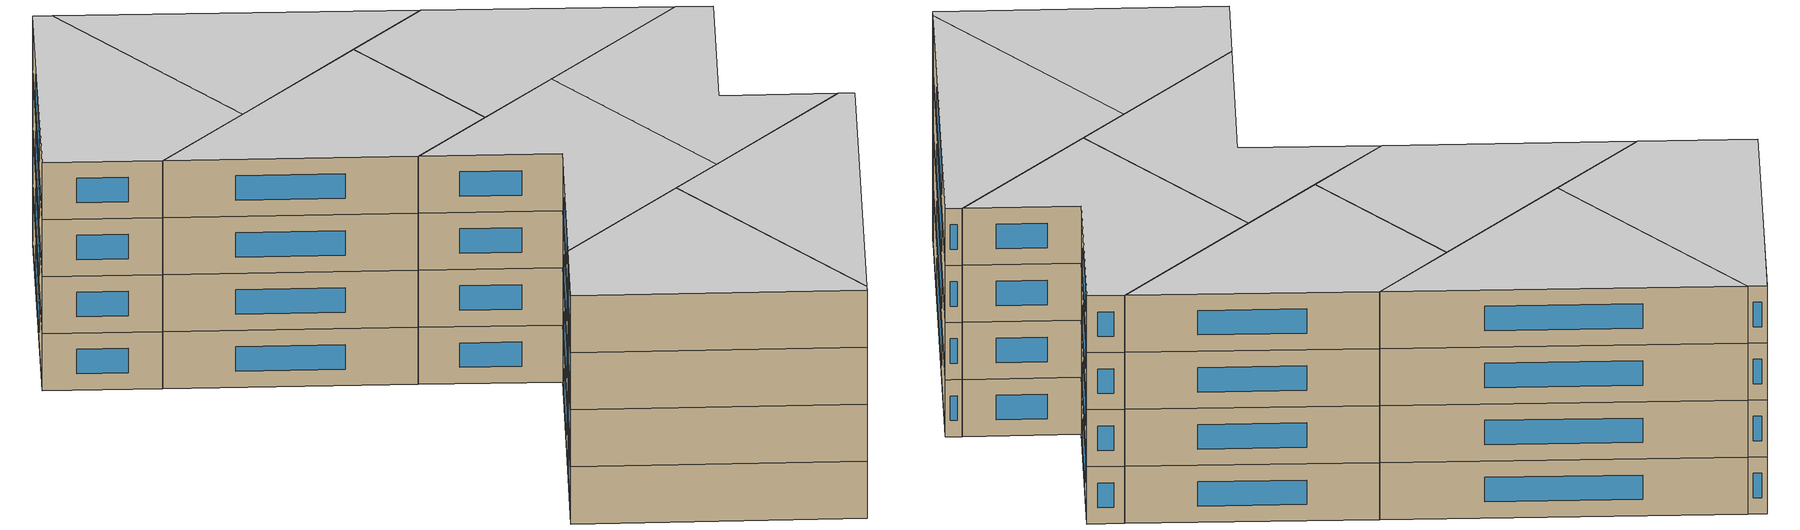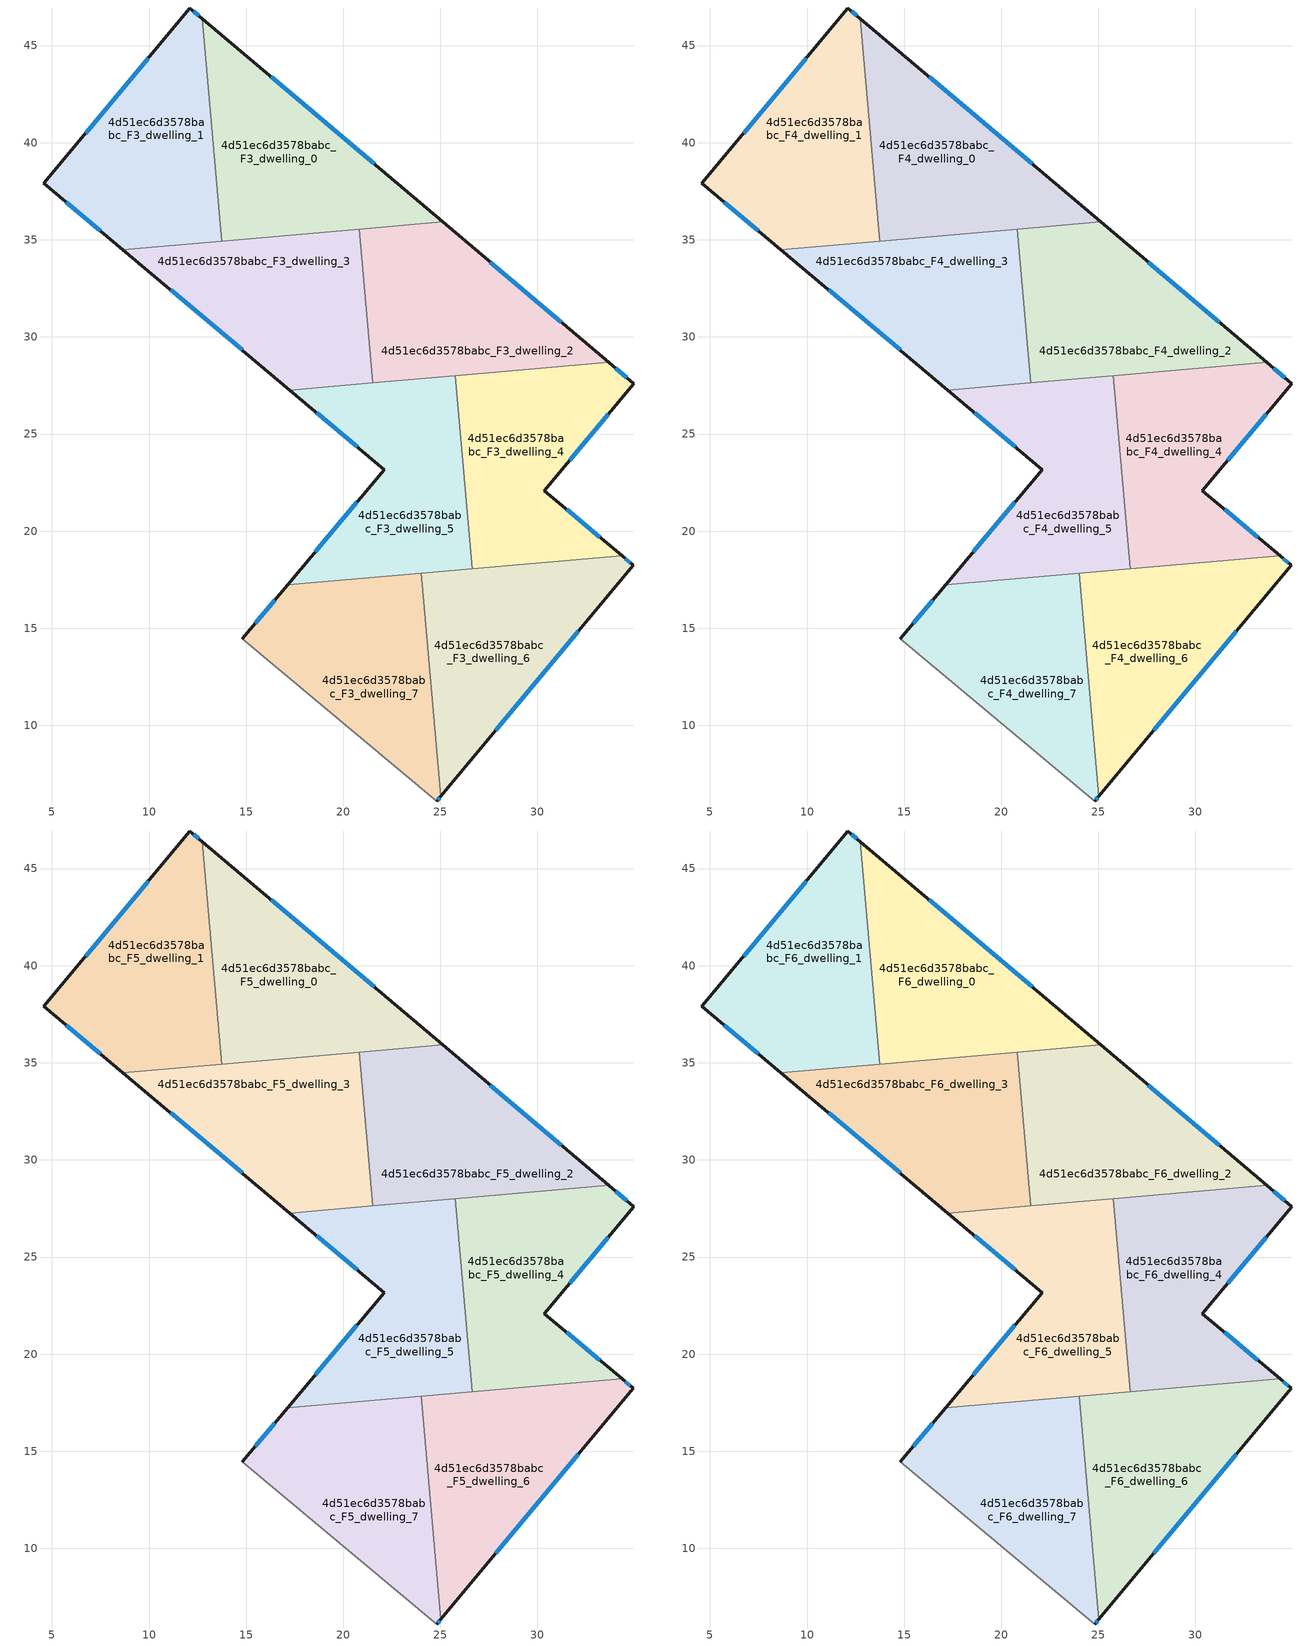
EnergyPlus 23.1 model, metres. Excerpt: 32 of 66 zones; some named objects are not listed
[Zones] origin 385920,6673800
4d51ec6d3578babc_F3_dwelling_0
 floor to 4d51ec6d3578babc_F2_dwelling_0 (EU_floor_Construction): 25.12,35.92 13.75,34.94 12.75,46.39 z9
 wall outside (EU_wall_Construction): 25.12,35.92 12.75,46.39 z9:12
 wall to 4d51ec6d3578babc_F3_dwelling_1 (EU_wall_Construction): 12.75,46.39 13.75,34.94 z9:12
 wall to 4d51ec6d3578babc_F3_dwelling_3 (EU_wall_Construction): 13.75,34.94 20.83,35.55 z9:12
 wall to 4d51ec6d3578babc_F3_dwelling_2 (EU_wall_Construction): 20.83,35.55 25.12,35.92 z9:12
 window (EU_Window_Construction): 21.58,38.91 16.29,43.4 z9.86:11.14
4d51ec6d3578babc_F3_dwelling_1
 floor to 4d51ec6d3578babc_F2_dwelling_1 (EU_floor_Construction): 12.75,46.39 13.75,34.94 8.66,34.5 4.59,37.92 12.11,46.93 z9
 wall outside (EU_wall_Construction): 12.75,46.39 12.11,46.93 4.59,37.92 8.66,34.5 z9:12
 wall to 4d51ec6d3578babc_F3_dwelling_3 (EU_wall_Construction): 8.66,34.5 13.75,34.94 z9:12
 window (EU_Window_Construction): 5.75,36.94 7.49,35.48 / 9.96,44.36 6.73,40.5 / 12.57,46.54 12.29,46.78 z9.86:11.14
4d51ec6d3578babc_F3_dwelling_2
 floor to 4d51ec6d3578babc_F2_dwelling_2 (EU_floor_Construction): 33.67,28.69 21.52,27.63 20.83,35.55 25.12,35.92 z9
 wall outside (EU_wall_Construction): 33.67,28.69 25.12,35.92 z9:12
 wall to 4d51ec6d3578babc_F3_dwelling_3 (EU_wall_Construction): 20.83,35.55 21.52,27.63 z9:12
 wall to 4d51ec6d3578babc_F3_dwelling_4 (EU_wall_Construction): 25.77,28 33.67,28.69 z9:12
 wall to 4d51ec6d3578babc_F3_dwelling_5 (EU_wall_Construction): 21.52,27.63 25.77,28 z9:12
 window (EU_Window_Construction): 31.22,30.75 27.56,33.86 z9.86:11.14
4d51ec6d3578babc_F3_dwelling_3
 floor to 4d51ec6d3578babc_F2_dwelling_3 (EU_floor_Construction): 20.83,35.55 21.52,27.63 17.26,27.26 8.66,34.5 z9
 wall outside (EU_wall_Construction): 8.66,34.5 17.26,27.26 z9:12
 wall to 4d51ec6d3578babc_F3_dwelling_5 (EU_wall_Construction): 17.26,27.26 21.52,27.63 z9:12
 window (EU_Window_Construction): 11.11,32.43 14.8,29.33 z9.86:11.14
4d51ec6d3578babc_F3_dwelling_4
 floor to 4d51ec6d3578babc_F2_dwelling_4 (EU_floor_Construction): 34.95,27.6 30.36,22.09 34.36,18.73 26.63,18.06 25.77,28 33.67,28.69 z9
 wall outside (EU_wall_Construction): 34.36,18.73 30.36,22.09 34.95,27.6 33.67,28.69 z9:12
 wall to 4d51ec6d3578babc_F3_dwelling_5 (EU_wall_Construction): 25.77,28 26.63,18.06 z9:12
 wall to 4d51ec6d3578babc_F3_dwelling_6 (EU_wall_Construction): 26.63,18.06 34.36,18.73 z9:12
 window (EU_Window_Construction): 34.58,27.91 34.03,28.38 / 31.67,23.67 33.64,26.03 / 33.22,19.69 31.5,21.13 z9.86:11.14
4d51ec6d3578babc_F3_dwelling_5
 floor to 4d51ec6d3578babc_F2_dwelling_5 (EU_floor_Construction): 25.77,28 26.63,18.06 17.13,17.24 22.12,23.18 17.26,27.26 z9
 wall outside (EU_wall_Construction): 17.26,27.26 22.12,23.18 17.13,17.24 z9:12
 wall to 4d51ec6d3578babc_F3_dwelling_7 (EU_wall_Construction): 17.13,17.24 24.02,17.83 z9:12
 wall to 4d51ec6d3578babc_F3_dwelling_6 (EU_wall_Construction): 24.02,17.83 26.63,18.06 z9:12
 window (EU_Window_Construction): 20.69,21.48 18.56,18.93 / 18.65,26.1 20.73,24.34 z9.86:11.14
4d51ec6d3578babc_F3_dwelling_6
 floor to 4d51ec6d3578babc_F2_dwelling_6 (EU_floor_Construction): 34.94,18.25 25.02,6.36 24.02,17.83 34.36,18.73 z9
 wall outside (EU_wall_Construction): 25.02,6.36 34.94,18.25 34.36,18.73 z9:12
 wall to 4d51ec6d3578babc_F3_dwelling_7 (EU_wall_Construction): 24.02,17.83 25.02,6.36 z9:12
 window (EU_Window_Construction): 34.77,18.39 34.53,18.59 / 27.85,9.76 32.1,14.85 z9.86:11.14
4d51ec6d3578babc_F3_dwelling_7
 floor to 4d51ec6d3578babc_F2_dwelling_7 (EU_floor_Construction): 24.02,17.83 25.02,6.36 24.81,6.11 14.8,14.46 17.13,17.24 z9
 wall outside (EU_wall_Construction): 24.81,6.11 25.02,6.36 / 17.13,17.24 14.8,14.46 z9:12
 wall adiabatic (EU_wall_Construction): 14.8,14.46 24.81,6.11 z9:12
 window (EU_Window_Construction): 24.87,6.18 24.96,6.29 / 16.47,16.44 15.47,15.25 z9.86:11.14
4d51ec6d3578babc_F4_dwelling_0
 floor to 4d51ec6d3578babc_F3_dwelling_0 (EU_floor_Construction): 25.12,35.92 13.75,34.94 12.75,46.39 z12
 wall outside (EU_wall_Construction): 25.12,35.92 12.75,46.39 z12:15
 wall to 4d51ec6d3578babc_F4_dwelling_1 (EU_wall_Construction): 12.75,46.39 13.75,34.94 z12:15
 wall to 4d51ec6d3578babc_F4_dwelling_3 (EU_wall_Construction): 13.75,34.94 20.83,35.55 z12:15
 wall to 4d51ec6d3578babc_F4_dwelling_2 (EU_wall_Construction): 20.83,35.55 25.12,35.92 z12:15
 window (EU_Window_Construction): 21.58,38.91 16.29,43.4 z12.86:14.14
4d51ec6d3578babc_F4_dwelling_1
 floor to 4d51ec6d3578babc_F3_dwelling_1 (EU_floor_Construction): 12.75,46.39 13.75,34.94 8.66,34.5 4.59,37.92 12.11,46.93 z12
 wall outside (EU_wall_Construction): 12.75,46.39 12.11,46.93 4.59,37.92 8.66,34.5 z12:15
 wall to 4d51ec6d3578babc_F4_dwelling_3 (EU_wall_Construction): 8.66,34.5 13.75,34.94 z12:15
 window (EU_Window_Construction): 5.75,36.94 7.49,35.48 / 9.96,44.36 6.73,40.5 / 12.57,46.54 12.29,46.78 z12.86:14.14
4d51ec6d3578babc_F4_dwelling_2
 floor to 4d51ec6d3578babc_F3_dwelling_2 (EU_floor_Construction): 33.67,28.69 21.52,27.63 20.83,35.55 25.12,35.92 z12
 wall outside (EU_wall_Construction): 33.67,28.69 25.12,35.92 z12:15
 wall to 4d51ec6d3578babc_F4_dwelling_3 (EU_wall_Construction): 20.83,35.55 21.52,27.63 z12:15
 wall to 4d51ec6d3578babc_F4_dwelling_4 (EU_wall_Construction): 25.77,28 33.67,28.69 z12:15
 wall to 4d51ec6d3578babc_F4_dwelling_5 (EU_wall_Construction): 21.52,27.63 25.77,28 z12:15
 window (EU_Window_Construction): 31.22,30.75 27.56,33.86 z12.86:14.14
4d51ec6d3578babc_F4_dwelling_3
 floor to 4d51ec6d3578babc_F3_dwelling_3 (EU_floor_Construction): 20.83,35.55 21.52,27.63 17.26,27.26 8.66,34.5 z12
 wall outside (EU_wall_Construction): 8.66,34.5 17.26,27.26 z12:15
 wall to 4d51ec6d3578babc_F4_dwelling_5 (EU_wall_Construction): 17.26,27.26 21.52,27.63 z12:15
 window (EU_Window_Construction): 11.11,32.43 14.8,29.33 z12.86:14.14
4d51ec6d3578babc_F4_dwelling_4
 floor to 4d51ec6d3578babc_F3_dwelling_4 (EU_floor_Construction): 34.95,27.6 30.36,22.09 34.36,18.73 26.63,18.06 25.77,28 33.67,28.69 z12
 wall outside (EU_wall_Construction): 34.36,18.73 30.36,22.09 34.95,27.6 33.67,28.69 z12:15
 wall to 4d51ec6d3578babc_F4_dwelling_5 (EU_wall_Construction): 25.77,28 26.63,18.06 z12:15
 wall to 4d51ec6d3578babc_F4_dwelling_6 (EU_wall_Construction): 26.63,18.06 34.36,18.73 z12:15
 window (EU_Window_Construction): 34.58,27.91 34.03,28.38 / 31.67,23.67 33.64,26.03 / 33.22,19.69 31.5,21.13 z12.86:14.14
4d51ec6d3578babc_F4_dwelling_5
 floor to 4d51ec6d3578babc_F3_dwelling_5 (EU_floor_Construction): 25.77,28 26.63,18.06 17.13,17.24 22.12,23.18 17.26,27.26 z12
 wall outside (EU_wall_Construction): 17.26,27.26 22.12,23.18 17.13,17.24 z12:15
 wall to 4d51ec6d3578babc_F4_dwelling_7 (EU_wall_Construction): 17.13,17.24 24.02,17.83 z12:15
 wall to 4d51ec6d3578babc_F4_dwelling_6 (EU_wall_Construction): 24.02,17.83 26.63,18.06 z12:15
 window (EU_Window_Construction): 20.69,21.48 18.56,18.93 / 18.65,26.1 20.73,24.34 z12.86:14.14
4d51ec6d3578babc_F4_dwelling_6
 floor to 4d51ec6d3578babc_F3_dwelling_6 (EU_floor_Construction): 34.94,18.25 25.02,6.36 24.02,17.83 34.36,18.73 z12
 wall outside (EU_wall_Construction): 25.02,6.36 34.94,18.25 34.36,18.73 z12:15
 wall to 4d51ec6d3578babc_F4_dwelling_7 (EU_wall_Construction): 24.02,17.83 25.02,6.36 z12:15
 window (EU_Window_Construction): 34.77,18.39 34.53,18.59 / 27.85,9.76 32.1,14.85 z12.86:14.14
4d51ec6d3578babc_F4_dwelling_7
 floor to 4d51ec6d3578babc_F3_dwelling_7 (EU_floor_Construction): 24.02,17.83 25.02,6.36 24.81,6.11 14.8,14.46 17.13,17.24 z12
 wall outside (EU_wall_Construction): 24.81,6.11 25.02,6.36 / 17.13,17.24 14.8,14.46 z12:15
 wall adiabatic (EU_wall_Construction): 14.8,14.46 24.81,6.11 z12:15
 window (EU_Window_Construction): 24.87,6.18 24.96,6.29 / 16.47,16.44 15.47,15.25 z12.86:14.14
4d51ec6d3578babc_F5_dwelling_0
 floor to 4d51ec6d3578babc_F4_dwelling_0 (EU_floor_Construction): 25.12,35.92 13.75,34.94 12.75,46.39 z15
 wall outside (EU_wall_Construction): 25.12,35.92 12.75,46.39 z15:18
 wall to 4d51ec6d3578babc_F5_dwelling_1 (EU_wall_Construction): 12.75,46.39 13.75,34.94 z15:18
 wall to 4d51ec6d3578babc_F5_dwelling_3 (EU_wall_Construction): 13.75,34.94 20.83,35.55 z15:18
 wall to 4d51ec6d3578babc_F5_dwelling_2 (EU_wall_Construction): 20.83,35.55 25.12,35.92 z15:18
 window (EU_Window_Construction): 21.58,38.91 16.29,43.4 z15.86:17.14
4d51ec6d3578babc_F5_dwelling_1
 floor to 4d51ec6d3578babc_F4_dwelling_1 (EU_floor_Construction): 12.75,46.39 13.75,34.94 8.66,34.5 4.59,37.92 12.11,46.93 z15
 wall outside (EU_wall_Construction): 12.75,46.39 12.11,46.93 4.59,37.92 8.66,34.5 z15:18
 wall to 4d51ec6d3578babc_F5_dwelling_3 (EU_wall_Construction): 8.66,34.5 13.75,34.94 z15:18
 window (EU_Window_Construction): 5.75,36.94 7.49,35.48 / 9.96,44.36 6.73,40.5 / 12.57,46.54 12.29,46.78 z15.86:17.14
4d51ec6d3578babc_F5_dwelling_2
 floor to 4d51ec6d3578babc_F4_dwelling_2 (EU_floor_Construction): 33.67,28.69 21.52,27.63 20.83,35.55 25.12,35.92 z15
 wall outside (EU_wall_Construction): 33.67,28.69 25.12,35.92 z15:18
 wall to 4d51ec6d3578babc_F5_dwelling_3 (EU_wall_Construction): 20.83,35.55 21.52,27.63 z15:18
 wall to 4d51ec6d3578babc_F5_dwelling_4 (EU_wall_Construction): 25.77,28 33.67,28.69 z15:18
 wall to 4d51ec6d3578babc_F5_dwelling_5 (EU_wall_Construction): 21.52,27.63 25.77,28 z15:18
 window (EU_Window_Construction): 31.22,30.75 27.56,33.86 z15.86:17.14
4d51ec6d3578babc_F5_dwelling_3
 floor to 4d51ec6d3578babc_F4_dwelling_3 (EU_floor_Construction): 20.83,35.55 21.52,27.63 17.26,27.26 8.66,34.5 z15
 wall outside (EU_wall_Construction): 8.66,34.5 17.26,27.26 z15:18
 wall to 4d51ec6d3578babc_F5_dwelling_5 (EU_wall_Construction): 17.26,27.26 21.52,27.63 z15:18
 window (EU_Window_Construction): 11.11,32.43 14.8,29.33 z15.86:17.14
4d51ec6d3578babc_F5_dwelling_4
 floor to 4d51ec6d3578babc_F4_dwelling_4 (EU_floor_Construction): 34.95,27.6 30.36,22.09 34.36,18.73 26.63,18.06 25.77,28 33.67,28.69 z15
 wall outside (EU_wall_Construction): 34.36,18.73 30.36,22.09 34.95,27.6 33.67,28.69 z15:18
 wall to 4d51ec6d3578babc_F5_dwelling_5 (EU_wall_Construction): 25.77,28 26.63,18.06 z15:18
 wall to 4d51ec6d3578babc_F5_dwelling_6 (EU_wall_Construction): 26.63,18.06 34.36,18.73 z15:18
 window (EU_Window_Construction): 34.58,27.91 34.03,28.38 / 31.67,23.67 33.64,26.03 / 33.22,19.69 31.5,21.13 z15.86:17.14
4d51ec6d3578babc_F5_dwelling_5
 floor to 4d51ec6d3578babc_F4_dwelling_5 (EU_floor_Construction): 25.77,28 26.63,18.06 17.13,17.24 22.12,23.18 17.26,27.26 z15
 wall outside (EU_wall_Construction): 17.26,27.26 22.12,23.18 17.13,17.24 z15:18
 wall to 4d51ec6d3578babc_F5_dwelling_7 (EU_wall_Construction): 17.13,17.24 24.02,17.83 z15:18
 wall to 4d51ec6d3578babc_F5_dwelling_6 (EU_wall_Construction): 24.02,17.83 26.63,18.06 z15:18
 window (EU_Window_Construction): 20.69,21.48 18.56,18.93 / 18.65,26.1 20.73,24.34 z15.86:17.14
4d51ec6d3578babc_F5_dwelling_6
 floor to 4d51ec6d3578babc_F4_dwelling_6 (EU_floor_Construction): 34.94,18.25 25.02,6.36 24.02,17.83 34.36,18.73 z15
 wall outside (EU_wall_Construction): 25.02,6.36 34.94,18.25 34.36,18.73 z15:18
 wall to 4d51ec6d3578babc_F5_dwelling_7 (EU_wall_Construction): 24.02,17.83 25.02,6.36 z15:18
 window (EU_Window_Construction): 34.77,18.39 34.53,18.59 / 27.85,9.76 32.1,14.85 z15.86:17.14
4d51ec6d3578babc_F5_dwelling_7
 floor to 4d51ec6d3578babc_F4_dwelling_7 (EU_floor_Construction): 24.02,17.83 25.02,6.36 24.81,6.11 14.8,14.46 17.13,17.24 z15
 wall outside (EU_wall_Construction): 24.81,6.11 25.02,6.36 / 17.13,17.24 14.8,14.46 z15:18
 wall adiabatic (EU_wall_Construction): 14.8,14.46 24.81,6.11 z15:18
 window (EU_Window_Construction): 24.87,6.18 24.96,6.29 / 16.47,16.44 15.47,15.25 z15.86:17.14
4d51ec6d3578babc_F6_dwelling_0
 floor to 4d51ec6d3578babc_F5_dwelling_0 (EU_floor_Construction): 25.12,35.92 13.75,34.94 12.75,46.39 z18
 wall outside (EU_wall_Construction): 25.12,35.92 12.75,46.39 z18:21
 wall to 4d51ec6d3578babc_F6_dwelling_1 (EU_wall_Construction): 12.75,46.39 13.75,34.94 z18:21
 wall to 4d51ec6d3578babc_F6_dwelling_3 (EU_wall_Construction): 13.75,34.94 20.83,35.55 z18:21
 wall to 4d51ec6d3578babc_F6_dwelling_2 (EU_wall_Construction): 20.83,35.55 25.12,35.92 z18:21
 window (EU_Window_Construction): 21.58,38.91 16.29,43.4 z18.86:20.14
 ceiling to 4d51ec6d3578babc_F7_dwelling_0 (EU_floor_Construction): 25.12,35.92 12.75,46.39 13.75,34.94 z21
4d51ec6d3578babc_F6_dwelling_1
 floor to 4d51ec6d3578babc_F5_dwelling_1 (EU_floor_Construction): 12.75,46.39 13.75,34.94 8.66,34.5 4.59,37.92 12.11,46.93 z18
 wall outside (EU_wall_Construction): 12.75,46.39 12.11,46.93 4.59,37.92 8.66,34.5 z18:21
 wall to 4d51ec6d3578babc_F6_dwelling_3 (EU_wall_Construction): 8.66,34.5 13.75,34.94 z18:21
 window (EU_Window_Construction): 5.75,36.94 7.49,35.48 / 9.96,44.36 6.73,40.5 / 12.57,46.54 12.29,46.78 z18.86:20.14
 ceiling to 4d51ec6d3578babc_F7_dwelling_1 (EU_floor_Construction): 13.75,34.94 12.75,46.39 12.11,46.93 4.59,37.92 8.66,34.5 z21
4d51ec6d3578babc_F6_dwelling_2
 floor to 4d51ec6d3578babc_F5_dwelling_2 (EU_floor_Construction): 33.67,28.69 21.52,27.63 20.83,35.55 25.12,35.92 z18
 wall outside (EU_wall_Construction): 33.67,28.69 25.12,35.92 z18:21
 wall to 4d51ec6d3578babc_F6_dwelling_3 (EU_wall_Construction): 20.83,35.55 21.52,27.63 z18:21
 wall to 4d51ec6d3578babc_F6_dwelling_4 (EU_wall_Construction): 25.77,28 33.67,28.69 z18:21
 wall to 4d51ec6d3578babc_F6_dwelling_5 (EU_wall_Construction): 21.52,27.63 25.77,28 z18:21
 window (EU_Window_Construction): 31.22,30.75 27.56,33.86 z18.86:20.14
 ceiling to 4d51ec6d3578babc_F7_dwelling_2 (EU_floor_Construction): 33.67,28.69 25.12,35.92 20.83,35.55 21.52,27.63 z21
4d51ec6d3578babc_F6_dwelling_3
 floor to 4d51ec6d3578babc_F5_dwelling_3 (EU_floor_Construction): 20.83,35.55 21.52,27.63 17.26,27.26 8.66,34.5 z18
 wall outside (EU_wall_Construction): 8.66,34.5 17.26,27.26 z18:21
 wall to 4d51ec6d3578babc_F6_dwelling_5 (EU_wall_Construction): 17.26,27.26 21.52,27.63 z18:21
 window (EU_Window_Construction): 11.11,32.43 14.8,29.33 z18.86:20.14
 ceiling to 4d51ec6d3578babc_F7_dwelling_3 (EU_floor_Construction): 21.52,27.63 20.83,35.55 8.66,34.5 17.26,27.26 z21
4d51ec6d3578babc_F6_dwelling_4
 floor to 4d51ec6d3578babc_F5_dwelling_4 (EU_floor_Construction): 34.95,27.6 30.36,22.09 34.36,18.73 26.63,18.06 25.77,28 33.67,28.69 z18
 wall outside (EU_wall_Construction): 34.36,18.73 30.36,22.09 34.95,27.6 33.67,28.69 z18:21
 wall to 4d51ec6d3578babc_F6_dwelling_5 (EU_wall_Construction): 25.77,28 26.63,18.06 z18:21
 wall to 4d51ec6d3578babc_F6_dwelling_6 (EU_wall_Construction): 26.63,18.06 34.36,18.73 z18:21
 window (EU_Window_Construction): 34.58,27.91 34.03,28.38 / 31.67,23.67 33.64,26.03 / 33.22,19.69 31.5,21.13 z18.86:20.14
 ceiling to 4d51ec6d3578babc_F7_dwelling_4 (EU_floor_Construction): 34.36,18.73 30.36,22.09 34.95,27.6 33.67,28.69 25.77,28 26.63,18.06 z21
4d51ec6d3578babc_F6_dwelling_5
 floor to 4d51ec6d3578babc_F5_dwelling_5 (EU_floor_Construction): 25.77,28 26.63,18.06 17.13,17.24 22.12,23.18 17.26,27.26 z18
 wall outside (EU_wall_Construction): 17.26,27.26 22.12,23.18 17.13,17.24 z18:21
 wall to 4d51ec6d3578babc_F6_dwelling_7 (EU_wall_Construction): 17.13,17.24 24.02,17.83 z18:21
 wall to 4d51ec6d3578babc_F6_dwelling_6 (EU_wall_Construction): 24.02,17.83 26.63,18.06 z18:21
 window (EU_Window_Construction): 20.69,21.48 18.56,18.93 / 18.65,26.1 20.73,24.34 z18.86:20.14
 ceiling to 4d51ec6d3578babc_F7_dwelling_5 (EU_floor_Construction): 26.63,18.06 25.77,28 17.26,27.26 22.12,23.18 17.13,17.24 z21
4d51ec6d3578babc_F6_dwelling_6
 floor to 4d51ec6d3578babc_F5_dwelling_6 (EU_floor_Construction): 34.94,18.25 25.02,6.36 24.02,17.83 34.36,18.73 z18
 wall outside (EU_wall_Construction): 25.02,6.36 34.94,18.25 34.36,18.73 z18:21
 wall to 4d51ec6d3578babc_F6_dwelling_7 (EU_wall_Construction): 24.02,17.83 25.02,6.36 z18:21
 window (EU_Window_Construction): 34.77,18.39 34.53,18.59 / 27.85,9.76 32.1,14.85 z18.86:20.14
 ceiling to 4d51ec6d3578babc_F7_dwelling_6 (EU_floor_Construction): 25.02,6.36 34.94,18.25 34.36,18.73 24.02,17.83 z21
4d51ec6d3578babc_F6_dwelling_7
 floor to 4d51ec6d3578babc_F5_dwelling_7 (EU_floor_Construction): 24.02,17.83 25.02,6.36 24.81,6.11 14.8,14.46 17.13,17.24 z18
 wall outside (EU_wall_Construction): 24.81,6.11 25.02,6.36 / 17.13,17.24 14.8,14.46 z18:21
 wall adiabatic (EU_wall_Construction): 14.8,14.46 24.81,6.11 z18:21
 window (EU_Window_Construction): 24.87,6.18 24.96,6.29 / 16.47,16.44 15.47,15.25 z18.86:20.14
 ceiling to 4d51ec6d3578babc_F7_dwelling_7 (EU_floor_Construction): 24.81,6.11 25.02,6.36 24.02,17.83 17.13,17.24 14.8,14.46 z21
[Building]
EU S2 Campaign: North Axis=0; Terrain=City; Solar Distribution=FullExterior
[Site:Location]
Helsinki-Vantaa.AP: Latitude=60.317; Longitude=24.963; Time Zone=2; Elevation=54.6
[SizingPeriod:WeatherFileDays]
AnnualSizingPeriod: Begin Month=1; Begin Day of Month=1; End Month=12; End Day of Month=31; Day of Week for Start Day=Monday; Use Weather File Daylight Saving Period=No; Use Weather File Rain and Snow Indicators=No
[MATERIAL]
EU_InternalMass_Material: Roughness=MediumRough; Thickness=0.1; Conductivity=1; Density=1800; Specific Heat=900; Thermal Absorptance=0.9; Solar Absorptance=0.7; Visible Absorptance=0.7
[MATERIAL:NOMASS] Roughness=MediumRough; Thermal Absorptance=0.9; Solar Absorptance=0.7; Visible Absorptance=0.7
Name | Thermal Resistance
EU_wall_NoMass | 1.10183
EU_floor_NoMass | 1.70606
[WINDOWMATERIAL:SIMPLEGLAZINGSYSTEM]
EU_Window_SimpleGlazing: UFactor=3.11035; Solar Heat Gain Coefficient=0.8; Visible Transmittance=0.8
[CONSTRUCTION]
EU_wall_Construction: EU_wall_NoMass
EU_floor_Construction: EU_floor_NoMass
EU_Window_Construction: EU_Window_SimpleGlazing
EU_InternalMass_Construction: EU_InternalMass_Material
[ZONE] Type=1; Multiplier=1; Ceiling Height=autocalculate; Floor Area=autocalculate; Part of Total Floor Area=Yes
Name | Volume
4d51ec6d3578babc_F3_dwelling_0; 4d51ec6d3578babc_F4_dwelling_0; 4d51ec6d3578babc_F5_dwelling_0; 4d51ec6d3578babc_F6_dwelling_0 | 196.698
4d51ec6d3578babc_F3_dwelling_1; 4d51ec6d3578babc_F4_dwelling_1; 4d51ec6d3578babc_F5_dwelling_1; 4d51ec6d3578babc_F6_dwelling_1 | 196.678
4d51ec6d3578babc_F3_dwelling_2; 4d51ec6d3578babc_F4_dwelling_2; 4d51ec6d3578babc_F5_dwelling_2; 4d51ec6d3578babc_F6_dwelling_2 | 196.71
4d51ec6d3578babc_F3_dwelling_3; 4d51ec6d3578babc_F4_dwelling_3; 4d51ec6d3578babc_F5_dwelling_3; 4d51ec6d3578babc_F6_dwelling_3 | 196.705
4d51ec6d3578babc_F3_dwelling_4; 4d51ec6d3578babc_F4_dwelling_4; 4d51ec6d3578babc_F5_dwelling_4; 4d51ec6d3578babc_F6_dwelling_4 | 196.688
4d51ec6d3578babc_F3_dwelling_5; 4d51ec6d3578babc_F4_dwelling_5; 4d51ec6d3578babc_F5_dwelling_5; 4d51ec6d3578babc_F6_dwelling_5 | 196.679
4d51ec6d3578babc_F3_dwelling_6; 4d51ec6d3578babc_F4_dwelling_6; 4d51ec6d3578babc_F5_dwelling_6; 4d51ec6d3578babc_F6_dwelling_6 | 196.709
4d51ec6d3578babc_F3_dwelling_7; 4d51ec6d3578babc_F4_dwelling_7; 4d51ec6d3578babc_F5_dwelling_7; 4d51ec6d3578babc_F6_dwelling_7 | 196.689
[INTERNALMASS] Construction=EU_InternalMass_Construction
Name | Zone or ZoneList | Surface Area
4d51ec6d3578babc_F3_dwelling_0_EU_InternalMass | 4d51ec6d3578babc_F3_dwelling_0 | 65.5662
4d51ec6d3578babc_F3_dwelling_1_EU_InternalMass | 4d51ec6d3578babc_F3_dwelling_1 | 65.5592
4d51ec6d3578babc_F3_dwelling_2_EU_InternalMass | 4d51ec6d3578babc_F3_dwelling_2 | 65.57
4d51ec6d3578babc_F3_dwelling_3_EU_InternalMass | 4d51ec6d3578babc_F3_dwelling_3 | 65.5684
4d51ec6d3578babc_F3_dwelling_4_EU_InternalMass | 4d51ec6d3578babc_F3_dwelling_4 | 65.5627
4d51ec6d3578babc_F3_dwelling_5_EU_InternalMass | 4d51ec6d3578babc_F3_dwelling_5 | 65.5596
4d51ec6d3578babc_F3_dwelling_6_EU_InternalMass | 4d51ec6d3578babc_F3_dwelling_6 | 65.5699
4d51ec6d3578babc_F3_dwelling_7_EU_InternalMass | 4d51ec6d3578babc_F3_dwelling_7 | 65.5633
4d51ec6d3578babc_F4_dwelling_0_EU_InternalMass | 4d51ec6d3578babc_F4_dwelling_0 | 65.5662
4d51ec6d3578babc_F4_dwelling_1_EU_InternalMass | 4d51ec6d3578babc_F4_dwelling_1 | 65.5592
4d51ec6d3578babc_F4_dwelling_2_EU_InternalMass | 4d51ec6d3578babc_F4_dwelling_2 | 65.57
4d51ec6d3578babc_F4_dwelling_3_EU_InternalMass | 4d51ec6d3578babc_F4_dwelling_3 | 65.5684
4d51ec6d3578babc_F4_dwelling_4_EU_InternalMass | 4d51ec6d3578babc_F4_dwelling_4 | 65.5627
4d51ec6d3578babc_F4_dwelling_5_EU_InternalMass | 4d51ec6d3578babc_F4_dwelling_5 | 65.5596
4d51ec6d3578babc_F4_dwelling_6_EU_InternalMass | 4d51ec6d3578babc_F4_dwelling_6 | 65.5699
4d51ec6d3578babc_F4_dwelling_7_EU_InternalMass | 4d51ec6d3578babc_F4_dwelling_7 | 65.5633
4d51ec6d3578babc_F5_dwelling_0_EU_InternalMass | 4d51ec6d3578babc_F5_dwelling_0 | 65.5662
4d51ec6d3578babc_F5_dwelling_1_EU_InternalMass | 4d51ec6d3578babc_F5_dwelling_1 | 65.5592
4d51ec6d3578babc_F5_dwelling_2_EU_InternalMass | 4d51ec6d3578babc_F5_dwelling_2 | 65.57
4d51ec6d3578babc_F5_dwelling_3_EU_InternalMass | 4d51ec6d3578babc_F5_dwelling_3 | 65.5684
4d51ec6d3578babc_F5_dwelling_4_EU_InternalMass | 4d51ec6d3578babc_F5_dwelling_4 | 65.5627
4d51ec6d3578babc_F5_dwelling_5_EU_InternalMass | 4d51ec6d3578babc_F5_dwelling_5 | 65.5596
4d51ec6d3578babc_F5_dwelling_6_EU_InternalMass | 4d51ec6d3578babc_F5_dwelling_6 | 65.5699
4d51ec6d3578babc_F5_dwelling_7_EU_InternalMass | 4d51ec6d3578babc_F5_dwelling_7 | 65.5633
4d51ec6d3578babc_F6_dwelling_0_EU_InternalMass | 4d51ec6d3578babc_F6_dwelling_0 | 65.5662
4d51ec6d3578babc_F6_dwelling_1_EU_InternalMass | 4d51ec6d3578babc_F6_dwelling_1 | 65.5592
4d51ec6d3578babc_F6_dwelling_2_EU_InternalMass | 4d51ec6d3578babc_F6_dwelling_2 | 65.57
4d51ec6d3578babc_F6_dwelling_3_EU_InternalMass | 4d51ec6d3578babc_F6_dwelling_3 | 65.5684
4d51ec6d3578babc_F6_dwelling_4_EU_InternalMass | 4d51ec6d3578babc_F6_dwelling_4 | 65.5627
4d51ec6d3578babc_F6_dwelling_5_EU_InternalMass | 4d51ec6d3578babc_F6_dwelling_5 | 65.5596
4d51ec6d3578babc_F6_dwelling_6_EU_InternalMass | 4d51ec6d3578babc_F6_dwelling_6 | 65.5699
4d51ec6d3578babc_F6_dwelling_7_EU_InternalMass | 4d51ec6d3578babc_F6_dwelling_7 | 65.5633
[OTHEREQUIPMENT] Fuel Type=Electricity; Design Level Calculation Method=Watts/Area; Power per Zone Floor Area=1; Fraction Latent=0; Fraction Radiant=0; Fraction Lost=0; Carbon Dioxide Generation Rate=0; EndUse Subcategory=EU_Step8_InternalGains
Name | Zone or ZoneList or Space or SpaceList | Schedule
EU_Step8_InternalGain_4d51ec6d3578babc_F3_dwelling_0_f000 | 4d51ec6d3578babc_F3_dwelling_0 | EU_Step8_GainSchedule_4d51ec6d3578babc_F3_dwelling_0_f000
EU_Step8_InternalGain_4d51ec6d3578babc_F3_dwelling_1_f000 | 4d51ec6d3578babc_F3_dwelling_1 | EU_Step8_GainSchedule_4d51ec6d3578babc_F3_dwelling_1_f000
EU_Step8_InternalGain_4d51ec6d3578babc_F3_dwelling_2_f000 | 4d51ec6d3578babc_F3_dwelling_2 | EU_Step8_GainSchedule_4d51ec6d3578babc_F3_dwelling_2_f000
EU_Step8_InternalGain_4d51ec6d3578babc_F3_dwelling_3_f000 | 4d51ec6d3578babc_F3_dwelling_3 | EU_Step8_GainSchedule_4d51ec6d3578babc_F3_dwelling_3_f000
EU_Step8_InternalGain_4d51ec6d3578babc_F3_dwelling_4_f000 | 4d51ec6d3578babc_F3_dwelling_4 | EU_Step8_GainSchedule_4d51ec6d3578babc_F3_dwelling_4_f000
EU_Step8_InternalGain_4d51ec6d3578babc_F3_dwelling_5_f000 | 4d51ec6d3578babc_F3_dwelling_5 | EU_Step8_GainSchedule_4d51ec6d3578babc_F3_dwelling_5_f000
EU_Step8_InternalGain_4d51ec6d3578babc_F3_dwelling_6_f000 | 4d51ec6d3578babc_F3_dwelling_6 | EU_Step8_GainSchedule_4d51ec6d3578babc_F3_dwelling_6_f000
EU_Step8_InternalGain_4d51ec6d3578babc_F3_dwelling_7_f000 | 4d51ec6d3578babc_F3_dwelling_7 | EU_Step8_GainSchedule_4d51ec6d3578babc_F3_dwelling_7_f000
EU_Step8_InternalGain_4d51ec6d3578babc_F4_dwelling_0_f000 | 4d51ec6d3578babc_F4_dwelling_0 | EU_Step8_GainSchedule_4d51ec6d3578babc_F4_dwelling_0_f000
EU_Step8_InternalGain_4d51ec6d3578babc_F4_dwelling_1_f000 | 4d51ec6d3578babc_F4_dwelling_1 | EU_Step8_GainSchedule_4d51ec6d3578babc_F4_dwelling_1_f000
EU_Step8_InternalGain_4d51ec6d3578babc_F4_dwelling_2_f000 | 4d51ec6d3578babc_F4_dwelling_2 | EU_Step8_GainSchedule_4d51ec6d3578babc_F4_dwelling_2_f000
EU_Step8_InternalGain_4d51ec6d3578babc_F4_dwelling_3_f000 | 4d51ec6d3578babc_F4_dwelling_3 | EU_Step8_GainSchedule_4d51ec6d3578babc_F4_dwelling_3_f000
EU_Step8_InternalGain_4d51ec6d3578babc_F4_dwelling_4_f000 | 4d51ec6d3578babc_F4_dwelling_4 | EU_Step8_GainSchedule_4d51ec6d3578babc_F4_dwelling_4_f000
EU_Step8_InternalGain_4d51ec6d3578babc_F4_dwelling_5_f000 | 4d51ec6d3578babc_F4_dwelling_5 | EU_Step8_GainSchedule_4d51ec6d3578babc_F4_dwelling_5_f000
EU_Step8_InternalGain_4d51ec6d3578babc_F4_dwelling_6_f000 | 4d51ec6d3578babc_F4_dwelling_6 | EU_Step8_GainSchedule_4d51ec6d3578babc_F4_dwelling_6_f000
EU_Step8_InternalGain_4d51ec6d3578babc_F4_dwelling_7_f000 | 4d51ec6d3578babc_F4_dwelling_7 | EU_Step8_GainSchedule_4d51ec6d3578babc_F4_dwelling_7_f000
EU_Step8_InternalGain_4d51ec6d3578babc_F5_dwelling_0_f000 | 4d51ec6d3578babc_F5_dwelling_0 | EU_Step8_GainSchedule_4d51ec6d3578babc_F5_dwelling_0_f000
EU_Step8_InternalGain_4d51ec6d3578babc_F5_dwelling_1_f000 | 4d51ec6d3578babc_F5_dwelling_1 | EU_Step8_GainSchedule_4d51ec6d3578babc_F5_dwelling_1_f000
EU_Step8_InternalGain_4d51ec6d3578babc_F5_dwelling_2_f000 | 4d51ec6d3578babc_F5_dwelling_2 | EU_Step8_GainSchedule_4d51ec6d3578babc_F5_dwelling_2_f000
EU_Step8_InternalGain_4d51ec6d3578babc_F5_dwelling_3_f000 | 4d51ec6d3578babc_F5_dwelling_3 | EU_Step8_GainSchedule_4d51ec6d3578babc_F5_dwelling_3_f000
EU_Step8_InternalGain_4d51ec6d3578babc_F5_dwelling_4_f000 | 4d51ec6d3578babc_F5_dwelling_4 | EU_Step8_GainSchedule_4d51ec6d3578babc_F5_dwelling_4_f000
EU_Step8_InternalGain_4d51ec6d3578babc_F5_dwelling_5_f000 | 4d51ec6d3578babc_F5_dwelling_5 | EU_Step8_GainSchedule_4d51ec6d3578babc_F5_dwelling_5_f000
EU_Step8_InternalGain_4d51ec6d3578babc_F5_dwelling_6_f000 | 4d51ec6d3578babc_F5_dwelling_6 | EU_Step8_GainSchedule_4d51ec6d3578babc_F5_dwelling_6_f000
EU_Step8_InternalGain_4d51ec6d3578babc_F5_dwelling_7_f000 | 4d51ec6d3578babc_F5_dwelling_7 | EU_Step8_GainSchedule_4d51ec6d3578babc_F5_dwelling_7_f000
EU_Step8_InternalGain_4d51ec6d3578babc_F6_dwelling_0_f000 | 4d51ec6d3578babc_F6_dwelling_0 | EU_Step8_GainSchedule_4d51ec6d3578babc_F6_dwelling_0_f000
EU_Step8_InternalGain_4d51ec6d3578babc_F6_dwelling_1_f000 | 4d51ec6d3578babc_F6_dwelling_1 | EU_Step8_GainSchedule_4d51ec6d3578babc_F6_dwelling_1_f000
EU_Step8_InternalGain_4d51ec6d3578babc_F6_dwelling_2_f000 | 4d51ec6d3578babc_F6_dwelling_2 | EU_Step8_GainSchedule_4d51ec6d3578babc_F6_dwelling_2_f000
EU_Step8_InternalGain_4d51ec6d3578babc_F6_dwelling_3_f000 | 4d51ec6d3578babc_F6_dwelling_3 | EU_Step8_GainSchedule_4d51ec6d3578babc_F6_dwelling_3_f000
EU_Step8_InternalGain_4d51ec6d3578babc_F6_dwelling_4_f000 | 4d51ec6d3578babc_F6_dwelling_4 | EU_Step8_GainSchedule_4d51ec6d3578babc_F6_dwelling_4_f000
EU_Step8_InternalGain_4d51ec6d3578babc_F6_dwelling_5_f000 | 4d51ec6d3578babc_F6_dwelling_5 | EU_Step8_GainSchedule_4d51ec6d3578babc_F6_dwelling_5_f000
EU_Step8_InternalGain_4d51ec6d3578babc_F6_dwelling_6_f000 | 4d51ec6d3578babc_F6_dwelling_6 | EU_Step8_GainSchedule_4d51ec6d3578babc_F6_dwelling_6_f000
EU_Step8_InternalGain_4d51ec6d3578babc_F6_dwelling_7_f000 | 4d51ec6d3578babc_F6_dwelling_7 | EU_Step8_GainSchedule_4d51ec6d3578babc_F6_dwelling_7_f000
[ZONEVENTILATION:DESIGNFLOWRATE] Schedule=EU_AlwaysOn; Design Flow Rate Calculation Method=AirChanges/Hour; Air Changes per Hour=0.756316; Ventilation Type=Natural; Fan Pressure Rise=0; Fan Total Efficiency=1; Constant Term Coefficient=1; Temperature Term Coefficient=0; Velocity Term Coefficient=0; Velocity Squared Term Coefficient=0; Minimum Indoor Temperature=-100; Maximum Indoor Temperature=100; Delta Temperature=-100; Minimum Outdoor Temperature=-100; Maximum Outdoor Temperature=100; Maximum Wind Speed=40
Name | Zone or ZoneList or Space or SpaceList
EU_ConstantAir_4d51ec6d3578babc_F3_dwelling_0 | 4d51ec6d3578babc_F3_dwelling_0
EU_ConstantAir_4d51ec6d3578babc_F3_dwelling_1 | 4d51ec6d3578babc_F3_dwelling_1
EU_ConstantAir_4d51ec6d3578babc_F3_dwelling_2 | 4d51ec6d3578babc_F3_dwelling_2
EU_ConstantAir_4d51ec6d3578babc_F3_dwelling_3 | 4d51ec6d3578babc_F3_dwelling_3
EU_ConstantAir_4d51ec6d3578babc_F3_dwelling_4 | 4d51ec6d3578babc_F3_dwelling_4
EU_ConstantAir_4d51ec6d3578babc_F3_dwelling_5 | 4d51ec6d3578babc_F3_dwelling_5
EU_ConstantAir_4d51ec6d3578babc_F3_dwelling_6 | 4d51ec6d3578babc_F3_dwelling_6
EU_ConstantAir_4d51ec6d3578babc_F3_dwelling_7 | 4d51ec6d3578babc_F3_dwelling_7
EU_ConstantAir_4d51ec6d3578babc_F4_dwelling_0 | 4d51ec6d3578babc_F4_dwelling_0
EU_ConstantAir_4d51ec6d3578babc_F4_dwelling_1 | 4d51ec6d3578babc_F4_dwelling_1
EU_ConstantAir_4d51ec6d3578babc_F4_dwelling_2 | 4d51ec6d3578babc_F4_dwelling_2
EU_ConstantAir_4d51ec6d3578babc_F4_dwelling_3 | 4d51ec6d3578babc_F4_dwelling_3
EU_ConstantAir_4d51ec6d3578babc_F4_dwelling_4 | 4d51ec6d3578babc_F4_dwelling_4
EU_ConstantAir_4d51ec6d3578babc_F4_dwelling_5 | 4d51ec6d3578babc_F4_dwelling_5
EU_ConstantAir_4d51ec6d3578babc_F4_dwelling_6 | 4d51ec6d3578babc_F4_dwelling_6
EU_ConstantAir_4d51ec6d3578babc_F4_dwelling_7 | 4d51ec6d3578babc_F4_dwelling_7
EU_ConstantAir_4d51ec6d3578babc_F5_dwelling_0 | 4d51ec6d3578babc_F5_dwelling_0
EU_ConstantAir_4d51ec6d3578babc_F5_dwelling_1 | 4d51ec6d3578babc_F5_dwelling_1
EU_ConstantAir_4d51ec6d3578babc_F5_dwelling_2 | 4d51ec6d3578babc_F5_dwelling_2
EU_ConstantAir_4d51ec6d3578babc_F5_dwelling_3 | 4d51ec6d3578babc_F5_dwelling_3
EU_ConstantAir_4d51ec6d3578babc_F5_dwelling_4 | 4d51ec6d3578babc_F5_dwelling_4
EU_ConstantAir_4d51ec6d3578babc_F5_dwelling_5 | 4d51ec6d3578babc_F5_dwelling_5
EU_ConstantAir_4d51ec6d3578babc_F5_dwelling_6 | 4d51ec6d3578babc_F5_dwelling_6
EU_ConstantAir_4d51ec6d3578babc_F5_dwelling_7 | 4d51ec6d3578babc_F5_dwelling_7
EU_ConstantAir_4d51ec6d3578babc_F6_dwelling_0 | 4d51ec6d3578babc_F6_dwelling_0
EU_ConstantAir_4d51ec6d3578babc_F6_dwelling_1 | 4d51ec6d3578babc_F6_dwelling_1
EU_ConstantAir_4d51ec6d3578babc_F6_dwelling_2 | 4d51ec6d3578babc_F6_dwelling_2
EU_ConstantAir_4d51ec6d3578babc_F6_dwelling_3 | 4d51ec6d3578babc_F6_dwelling_3
EU_ConstantAir_4d51ec6d3578babc_F6_dwelling_4 | 4d51ec6d3578babc_F6_dwelling_4
EU_ConstantAir_4d51ec6d3578babc_F6_dwelling_5 | 4d51ec6d3578babc_F6_dwelling_5
EU_ConstantAir_4d51ec6d3578babc_F6_dwelling_6 | 4d51ec6d3578babc_F6_dwelling_6
EU_ConstantAir_4d51ec6d3578babc_F6_dwelling_7 | 4d51ec6d3578babc_F6_dwelling_7
[HVACTEMPLATE:ZONE:IDEALLOADSAIRSYSTEM] System Availability Schedule=EU_AlwaysOn; Maximum Heating Supply Air Temperature=50; Minimum Cooling Supply Air Temperature=13; Maximum Heating Supply Air Humidity Ratio=0.0156; Minimum Cooling Supply Air Humidity Ratio=0.0077; Heating Limit=NoLimit; Cooling Limit=NoLimit; Heating Availability Schedule=EU_AlwaysOn; Cooling Availability Schedule=EU_CoolingOff; Dehumidification Control Type=ConstantSensibleHeatRatio; Cooling Sensible Heat Ratio=0.7; Dehumidification Setpoint=60; Humidification Control Type=None; Humidification Setpoint=30; Outdoor Air Method=None; Outdoor Air Flow Rate per Person=0.00944; Outdoor Air Flow Rate per Zone Floor Area=0; Outdoor Air Flow Rate per Zone=0; Demand Controlled Ventilation Type=None; Outdoor Air Economizer Type=NoEconomizer; Heat Recovery Type=None; Sensible Heat Recovery Effectiveness=0.7; Latent Heat Recovery Effectiveness=0.65
Name | Template Thermostat
4d51ec6d3578babc_F3_dwelling_0 | EU_HeatOnly_4d51ec6d3578babc_F3_dwelling_0
4d51ec6d3578babc_F3_dwelling_1 | EU_HeatOnly_4d51ec6d3578babc_F3_dwelling_1
4d51ec6d3578babc_F3_dwelling_2 | EU_HeatOnly_4d51ec6d3578babc_F3_dwelling_2
4d51ec6d3578babc_F3_dwelling_3 | EU_HeatOnly_4d51ec6d3578babc_F3_dwelling_3
4d51ec6d3578babc_F3_dwelling_4 | EU_HeatOnly_4d51ec6d3578babc_F3_dwelling_4
4d51ec6d3578babc_F3_dwelling_5 | EU_HeatOnly_4d51ec6d3578babc_F3_dwelling_5
4d51ec6d3578babc_F3_dwelling_6 | EU_HeatOnly_4d51ec6d3578babc_F3_dwelling_6
4d51ec6d3578babc_F3_dwelling_7 | EU_HeatOnly_4d51ec6d3578babc_F3_dwelling_7
4d51ec6d3578babc_F4_dwelling_0 | EU_HeatOnly_4d51ec6d3578babc_F4_dwelling_0
4d51ec6d3578babc_F4_dwelling_1 | EU_HeatOnly_4d51ec6d3578babc_F4_dwelling_1
4d51ec6d3578babc_F4_dwelling_2 | EU_HeatOnly_4d51ec6d3578babc_F4_dwelling_2
4d51ec6d3578babc_F4_dwelling_3 | EU_HeatOnly_4d51ec6d3578babc_F4_dwelling_3
4d51ec6d3578babc_F4_dwelling_4 | EU_HeatOnly_4d51ec6d3578babc_F4_dwelling_4
4d51ec6d3578babc_F4_dwelling_5 | EU_HeatOnly_4d51ec6d3578babc_F4_dwelling_5
4d51ec6d3578babc_F4_dwelling_6 | EU_HeatOnly_4d51ec6d3578babc_F4_dwelling_6
4d51ec6d3578babc_F4_dwelling_7 | EU_HeatOnly_4d51ec6d3578babc_F4_dwelling_7
4d51ec6d3578babc_F5_dwelling_0 | EU_HeatOnly_4d51ec6d3578babc_F5_dwelling_0
4d51ec6d3578babc_F5_dwelling_1 | EU_HeatOnly_4d51ec6d3578babc_F5_dwelling_1
4d51ec6d3578babc_F5_dwelling_2 | EU_HeatOnly_4d51ec6d3578babc_F5_dwelling_2
4d51ec6d3578babc_F5_dwelling_3 | EU_HeatOnly_4d51ec6d3578babc_F5_dwelling_3
4d51ec6d3578babc_F5_dwelling_4 | EU_HeatOnly_4d51ec6d3578babc_F5_dwelling_4
4d51ec6d3578babc_F5_dwelling_5 | EU_HeatOnly_4d51ec6d3578babc_F5_dwelling_5
4d51ec6d3578babc_F5_dwelling_6 | EU_HeatOnly_4d51ec6d3578babc_F5_dwelling_6
4d51ec6d3578babc_F5_dwelling_7 | EU_HeatOnly_4d51ec6d3578babc_F5_dwelling_7
4d51ec6d3578babc_F6_dwelling_0 | EU_HeatOnly_4d51ec6d3578babc_F6_dwelling_0
4d51ec6d3578babc_F6_dwelling_1 | EU_HeatOnly_4d51ec6d3578babc_F6_dwelling_1
4d51ec6d3578babc_F6_dwelling_2 | EU_HeatOnly_4d51ec6d3578babc_F6_dwelling_2
4d51ec6d3578babc_F6_dwelling_3 | EU_HeatOnly_4d51ec6d3578babc_F6_dwelling_3
4d51ec6d3578babc_F6_dwelling_4 | EU_HeatOnly_4d51ec6d3578babc_F6_dwelling_4
4d51ec6d3578babc_F6_dwelling_5 | EU_HeatOnly_4d51ec6d3578babc_F6_dwelling_5
4d51ec6d3578babc_F6_dwelling_6 | EU_HeatOnly_4d51ec6d3578babc_F6_dwelling_6
4d51ec6d3578babc_F6_dwelling_7 | EU_HeatOnly_4d51ec6d3578babc_F6_dwelling_7
[SIZING:ZONE] Zone Cooling Design Supply Air Temperature Input Method=SupplyAirTemperature; Zone Cooling Design Supply Air Temperature=13; Zone Heating Design Supply Air Temperature Input Method=SupplyAirTemperature; Zone Heating Design Supply Air Temperature=50; Zone Cooling Design Supply Air Humidity Ratio=0.008; Zone Heating Design Supply Air Humidity Ratio=0.008; Cooling Design Air Flow Method=DesignDay; Cooling Design Air Flow Rate=0; Cooling Minimum Air Flow per Zone Floor Area=0.000762; Cooling Minimum Air Flow=0; Cooling Minimum Air Flow Fraction=0.2; Heating Design Air Flow Method=DesignDay; Heating Design Air Flow Rate=0; Heating Maximum Air Flow per Zone Floor Area=0.002032; Heating Maximum Air Flow=0.141576; Heating Maximum Air Flow Fraction=0.3; Account for Dedicated Outdoor Air System=No; Dedicated Outdoor Air System Control Strategy=NeutralSupplyAir; Dedicated Outdoor Air Low Setpoint Temperature for Design=autosize; Dedicated Outdoor Air High Setpoint Temperature for Design=autosize; Zone Load Sizing Method=Sensible Load Only No Latent Load; Zone Latent Cooling Design Supply Air Humidity Ratio Input Method=HumidityRatioDifference; Zone Cooling Design Supply Air Humidity Ratio Difference=0.005; Zone Latent Heating Design Supply Air Humidity Ratio Input Method=HumidityRatioDifference; Zone Humidification Design Supply Air Humidity Ratio Difference=0.005
4d51ec6d3578babc_F3_dwelling_0; 4d51ec6d3578babc_F3_dwelling_1; 4d51ec6d3578babc_F3_dwelling_2; 4d51ec6d3578babc_F3_dwelling_3; 4d51ec6d3578babc_F3_dwelling_4; 4d51ec6d3578babc_F3_dwelling_5; 4d51ec6d3578babc_F3_dwelling_6; 4d51ec6d3578babc_F3_dwelling_7; 4d51ec6d3578babc_F4_dwelling_0; 4d51ec6d3578babc_F4_dwelling_1; 4d51ec6d3578babc_F4_dwelling_2; 4d51ec6d3578babc_F4_dwelling_3; 4d51ec6d3578babc_F4_dwelling_4; 4d51ec6d3578babc_F4_dwelling_5; 4d51ec6d3578babc_F4_dwelling_6; 4d51ec6d3578babc_F4_dwelling_7; 4d51ec6d3578babc_F5_dwelling_0; 4d51ec6d3578babc_F5_dwelling_1; 4d51ec6d3578babc_F5_dwelling_2; 4d51ec6d3578babc_F5_dwelling_3; 4d51ec6d3578babc_F5_dwelling_4; 4d51ec6d3578babc_F5_dwelling_5; 4d51ec6d3578babc_F5_dwelling_6; 4d51ec6d3578babc_F5_dwelling_7; 4d51ec6d3578babc_F6_dwelling_0; 4d51ec6d3578babc_F6_dwelling_1; 4d51ec6d3578babc_F6_dwelling_2; 4d51ec6d3578babc_F6_dwelling_3; 4d51ec6d3578babc_F6_dwelling_4; 4d51ec6d3578babc_F6_dwelling_5; 4d51ec6d3578babc_F6_dwelling_6; 4d51ec6d3578babc_F6_dwelling_7
[SCHEDULE:CONSTANT]
Name | Hourly Value
EU_AlwaysOn | 1
EU_CoolingOff | 0
[SCHEDULE:FILE] Column Number=1; Rows to Skip at Top=0; Number of Hours of Data=8760; Column Separator=Comma; Interpolate to Timestep=No; Minutes per Item=60; Adjust Schedule for Daylight Savings=Yes
Name | File
EU_Step8_GainSchedule_4d51ec6d3578babc_F3_dwelling_0_f000 | ../../schedules/4d51ec6d3578babc/4d51ec6d3578babc_F3_dwelling_0_f000_gain.csv
EU_Step8_GainSchedule_4d51ec6d3578babc_F3_dwelling_1_f000 | ../../schedules/4d51ec6d3578babc/4d51ec6d3578babc_F3_dwelling_1_f000_gain.csv
EU_Step8_GainSchedule_4d51ec6d3578babc_F3_dwelling_2_f000 | ../../schedules/4d51ec6d3578babc/4d51ec6d3578babc_F3_dwelling_2_f000_gain.csv
EU_Step8_GainSchedule_4d51ec6d3578babc_F3_dwelling_3_f000 | ../../schedules/4d51ec6d3578babc/4d51ec6d3578babc_F3_dwelling_3_f000_gain.csv
EU_Step8_GainSchedule_4d51ec6d3578babc_F3_dwelling_4_f000 | ../../schedules/4d51ec6d3578babc/4d51ec6d3578babc_F3_dwelling_4_f000_gain.csv
EU_Step8_GainSchedule_4d51ec6d3578babc_F3_dwelling_5_f000 | ../../schedules/4d51ec6d3578babc/4d51ec6d3578babc_F3_dwelling_5_f000_gain.csv
EU_Step8_GainSchedule_4d51ec6d3578babc_F3_dwelling_6_f000 | ../../schedules/4d51ec6d3578babc/4d51ec6d3578babc_F3_dwelling_6_f000_gain.csv
EU_Step8_GainSchedule_4d51ec6d3578babc_F3_dwelling_7_f000 | ../../schedules/4d51ec6d3578babc/4d51ec6d3578babc_F3_dwelling_7_f000_gain.csv
EU_Step8_GainSchedule_4d51ec6d3578babc_F4_dwelling_0_f000 | ../../schedules/4d51ec6d3578babc/4d51ec6d3578babc_F4_dwelling_0_f000_gain.csv
EU_Step8_GainSchedule_4d51ec6d3578babc_F4_dwelling_1_f000 | ../../schedules/4d51ec6d3578babc/4d51ec6d3578babc_F4_dwelling_1_f000_gain.csv
EU_Step8_GainSchedule_4d51ec6d3578babc_F4_dwelling_2_f000 | ../../schedules/4d51ec6d3578babc/4d51ec6d3578babc_F4_dwelling_2_f000_gain.csv
EU_Step8_GainSchedule_4d51ec6d3578babc_F4_dwelling_3_f000 | ../../schedules/4d51ec6d3578babc/4d51ec6d3578babc_F4_dwelling_3_f000_gain.csv
EU_Step8_GainSchedule_4d51ec6d3578babc_F4_dwelling_4_f000 | ../../schedules/4d51ec6d3578babc/4d51ec6d3578babc_F4_dwelling_4_f000_gain.csv
EU_Step8_GainSchedule_4d51ec6d3578babc_F4_dwelling_5_f000 | ../../schedules/4d51ec6d3578babc/4d51ec6d3578babc_F4_dwelling_5_f000_gain.csv
EU_Step8_GainSchedule_4d51ec6d3578babc_F4_dwelling_6_f000 | ../../schedules/4d51ec6d3578babc/4d51ec6d3578babc_F4_dwelling_6_f000_gain.csv
EU_Step8_GainSchedule_4d51ec6d3578babc_F4_dwelling_7_f000 | ../../schedules/4d51ec6d3578babc/4d51ec6d3578babc_F4_dwelling_7_f000_gain.csv
EU_Step8_GainSchedule_4d51ec6d3578babc_F5_dwelling_0_f000 | ../../schedules/4d51ec6d3578babc/4d51ec6d3578babc_F5_dwelling_0_f000_gain.csv
EU_Step8_GainSchedule_4d51ec6d3578babc_F5_dwelling_1_f000 | ../../schedules/4d51ec6d3578babc/4d51ec6d3578babc_F5_dwelling_1_f000_gain.csv
EU_Step8_GainSchedule_4d51ec6d3578babc_F5_dwelling_2_f000 | ../../schedules/4d51ec6d3578babc/4d51ec6d3578babc_F5_dwelling_2_f000_gain.csv
EU_Step8_GainSchedule_4d51ec6d3578babc_F5_dwelling_3_f000 | ../../schedules/4d51ec6d3578babc/4d51ec6d3578babc_F5_dwelling_3_f000_gain.csv
EU_Step8_GainSchedule_4d51ec6d3578babc_F5_dwelling_4_f000 | ../../schedules/4d51ec6d3578babc/4d51ec6d3578babc_F5_dwelling_4_f000_gain.csv
EU_Step8_GainSchedule_4d51ec6d3578babc_F5_dwelling_5_f000 | ../../schedules/4d51ec6d3578babc/4d51ec6d3578babc_F5_dwelling_5_f000_gain.csv
EU_Step8_GainSchedule_4d51ec6d3578babc_F5_dwelling_6_f000 | ../../schedules/4d51ec6d3578babc/4d51ec6d3578babc_F5_dwelling_6_f000_gain.csv
EU_Step8_GainSchedule_4d51ec6d3578babc_F5_dwelling_7_f000 | ../../schedules/4d51ec6d3578babc/4d51ec6d3578babc_F5_dwelling_7_f000_gain.csv
EU_Step8_GainSchedule_4d51ec6d3578babc_F6_dwelling_0_f000 | ../../schedules/4d51ec6d3578babc/4d51ec6d3578babc_F6_dwelling_0_f000_gain.csv
EU_Step8_GainSchedule_4d51ec6d3578babc_F6_dwelling_1_f000 | ../../schedules/4d51ec6d3578babc/4d51ec6d3578babc_F6_dwelling_1_f000_gain.csv
EU_Step8_GainSchedule_4d51ec6d3578babc_F6_dwelling_2_f000 | ../../schedules/4d51ec6d3578babc/4d51ec6d3578babc_F6_dwelling_2_f000_gain.csv
EU_Step8_GainSchedule_4d51ec6d3578babc_F6_dwelling_3_f000 | ../../schedules/4d51ec6d3578babc/4d51ec6d3578babc_F6_dwelling_3_f000_gain.csv
EU_Step8_GainSchedule_4d51ec6d3578babc_F6_dwelling_4_f000 | ../../schedules/4d51ec6d3578babc/4d51ec6d3578babc_F6_dwelling_4_f000_gain.csv
EU_Step8_GainSchedule_4d51ec6d3578babc_F6_dwelling_5_f000 | ../../schedules/4d51ec6d3578babc/4d51ec6d3578babc_F6_dwelling_5_f000_gain.csv
EU_Step8_GainSchedule_4d51ec6d3578babc_F6_dwelling_6_f000 | ../../schedules/4d51ec6d3578babc/4d51ec6d3578babc_F6_dwelling_6_f000_gain.csv
EU_Step8_GainSchedule_4d51ec6d3578babc_F6_dwelling_7_f000 | ../../schedules/4d51ec6d3578babc/4d51ec6d3578babc_F6_dwelling_7_f000_gain.csv
